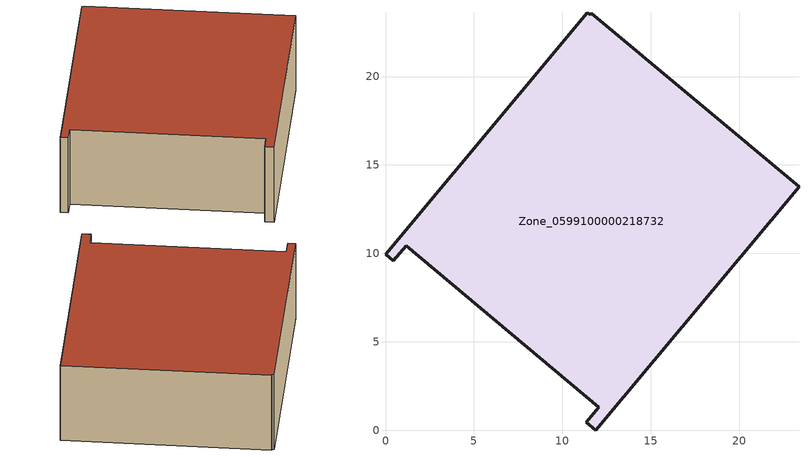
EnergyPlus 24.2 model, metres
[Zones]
Zone_0599100000218732
 floor ground (C_G): 11.42,23.6 11.57,23.48 11.64,23.56 23.38,13.76 11.89,0 11.36,0.45 12.07,1.31 1.16,10.42 0.45,9.57 0,9.94 z0
 wall outside (C_F): 11.89,0 23.38,13.76 11.64,23.56 11.57,23.48 11.42,23.6 0,9.94 0.45,9.57 1.16,10.42 12.07,1.31 11.36,0.45 11.89,0 z0:6.36
 roof outside (C_R): 11.57,23.48 11.42,23.6 0,9.94 0.45,9.57 1.16,10.42 12.07,1.31 11.36,0.45 11.89,0 23.38,13.76 11.64,23.56 z6.36
[BUILDING]
Pand.0599100000218732: North Axis=0; Terrain=City; Loads Convergence Tolerance Value=0.04; Temperature Convergence Tolerance Value=0.4; Solar Distribution=FullExterior; Maximum Number of Warmup Days=25; Minimum Number of Warmup Days=1
[Site:Location]
Rotterdam.The.Hague.AP_ZH_NLD Design_Conditions: Latitude=51.96; Longitude=4.45; Time Zone=1; Elevation=-4.5
[SITE:GROUNDTEMPERATURE:BUILDINGSURFACE]
18, 18, 18, 18, 18, 18, 18, 18, 18, 18, 18, 18
[MATERIAL] Thermal Absorptance=0.9; Solar Absorptance=0.7; Visible Absorptance=0.7
Name | Roughness | Thickness | Conductivity | Density | Specific Heat
G.D.1965-1974 | MediumSmooth | 0.15 | 0.882353 | 540 | 1210
F.D.1965-1974 | Rough | 0.3 | 0.697674 | 1920 | 840
R.D.1965-1974 | MediumRough | 0.2 | 0.232558 | 1500 | 1000
[CONSTRUCTION]
C_G: G.D.1965-1974
C_F: F.D.1965-1974
C_R: R.D.1965-1974
[ZONE]
Zone_0599100000218732: Type=1; Multiplier=1; Ceiling Height=Autocalculate; Volume=Autocalculate; Floor Area=autocalculate; Part of Total Floor Area=Yes
[ZONEINFILTRATION:DESIGNFLOWRATE]
Infil_Zone_0599100000218732: Zone or ZoneList or Space or SpaceList=Zone_0599100000218732; Schedule=AlwaysOn; Design Flow Rate Calculation Method=Flow/Area; Flow Rate per Floor Area=0.0042; Constant Term Coefficient=1; Temperature Term Coefficient=0; Velocity Term Coefficient=0; Velocity Squared Term Coefficient=0
[HVACTEMPLATE:ZONE:IDEALLOADSAIRSYSTEM]
Zone_0599100000218732: Maximum Heating Supply Air Temperature=50; Minimum Cooling Supply Air Temperature=13; Maximum Heating Supply Air Humidity Ratio=0.0156; Minimum Cooling Supply Air Humidity Ratio=0.0077; Heating Limit=NoLimit; Cooling Limit=NoLimit; Dehumidification Control Type=ConstantSensibleHeatRatio; Cooling Sensible Heat Ratio=0.7; Dehumidification Setpoint=60; Humidification Control Type=None; Humidification Setpoint=30; Outdoor Air Method=None; Outdoor Air Flow Rate per Person=0.00944; Outdoor Air Flow Rate per Zone Floor Area=0; Outdoor Air Flow Rate per Zone=0; Demand Controlled Ventilation Type=None; Outdoor Air Economizer Type=NoEconomizer; Heat Recovery Type=None; Sensible Heat Recovery Effectiveness=0.7; Latent Heat Recovery Effectiveness=0.65
[ZONECONTROL:THERMOSTAT]
ThermostatControl_Zone_0599100000218732: Zone or ZoneList=Zone_0599100000218732; Control Type Schedule=DualSetpointControlType; Control 1=Thermostat_Zone_0599100000218732; Temperature Difference Between Cutout And Setpoint=0
[THERMOSTATSETPOINT:DUALSETPOINT]
Thermostat_Zone_0599100000218732: Heating Setpoint Temperature Schedule=HeatingSetpoint_Zone_0599100000218732; Cooling Setpoint Temperature Schedule=CoolingSetpoint_Zone_0599100000218732
[SCHEDULE:COMPACT]
HeatingSetpoint_Zone_0599100000218732: Through: 12/31, For: AllDays, Until: 24:00, 21
CoolingSetpoint_Zone_0599100000218732: Through: 12/31, For: AllDays, Until: 24:00, 24
DualSetpointControlType: Through: 12/31, For: AllDays, Until: 24:00, 4
AlwaysOn: Through: 12/31, For: AllDays, Until: 24:00, 1
